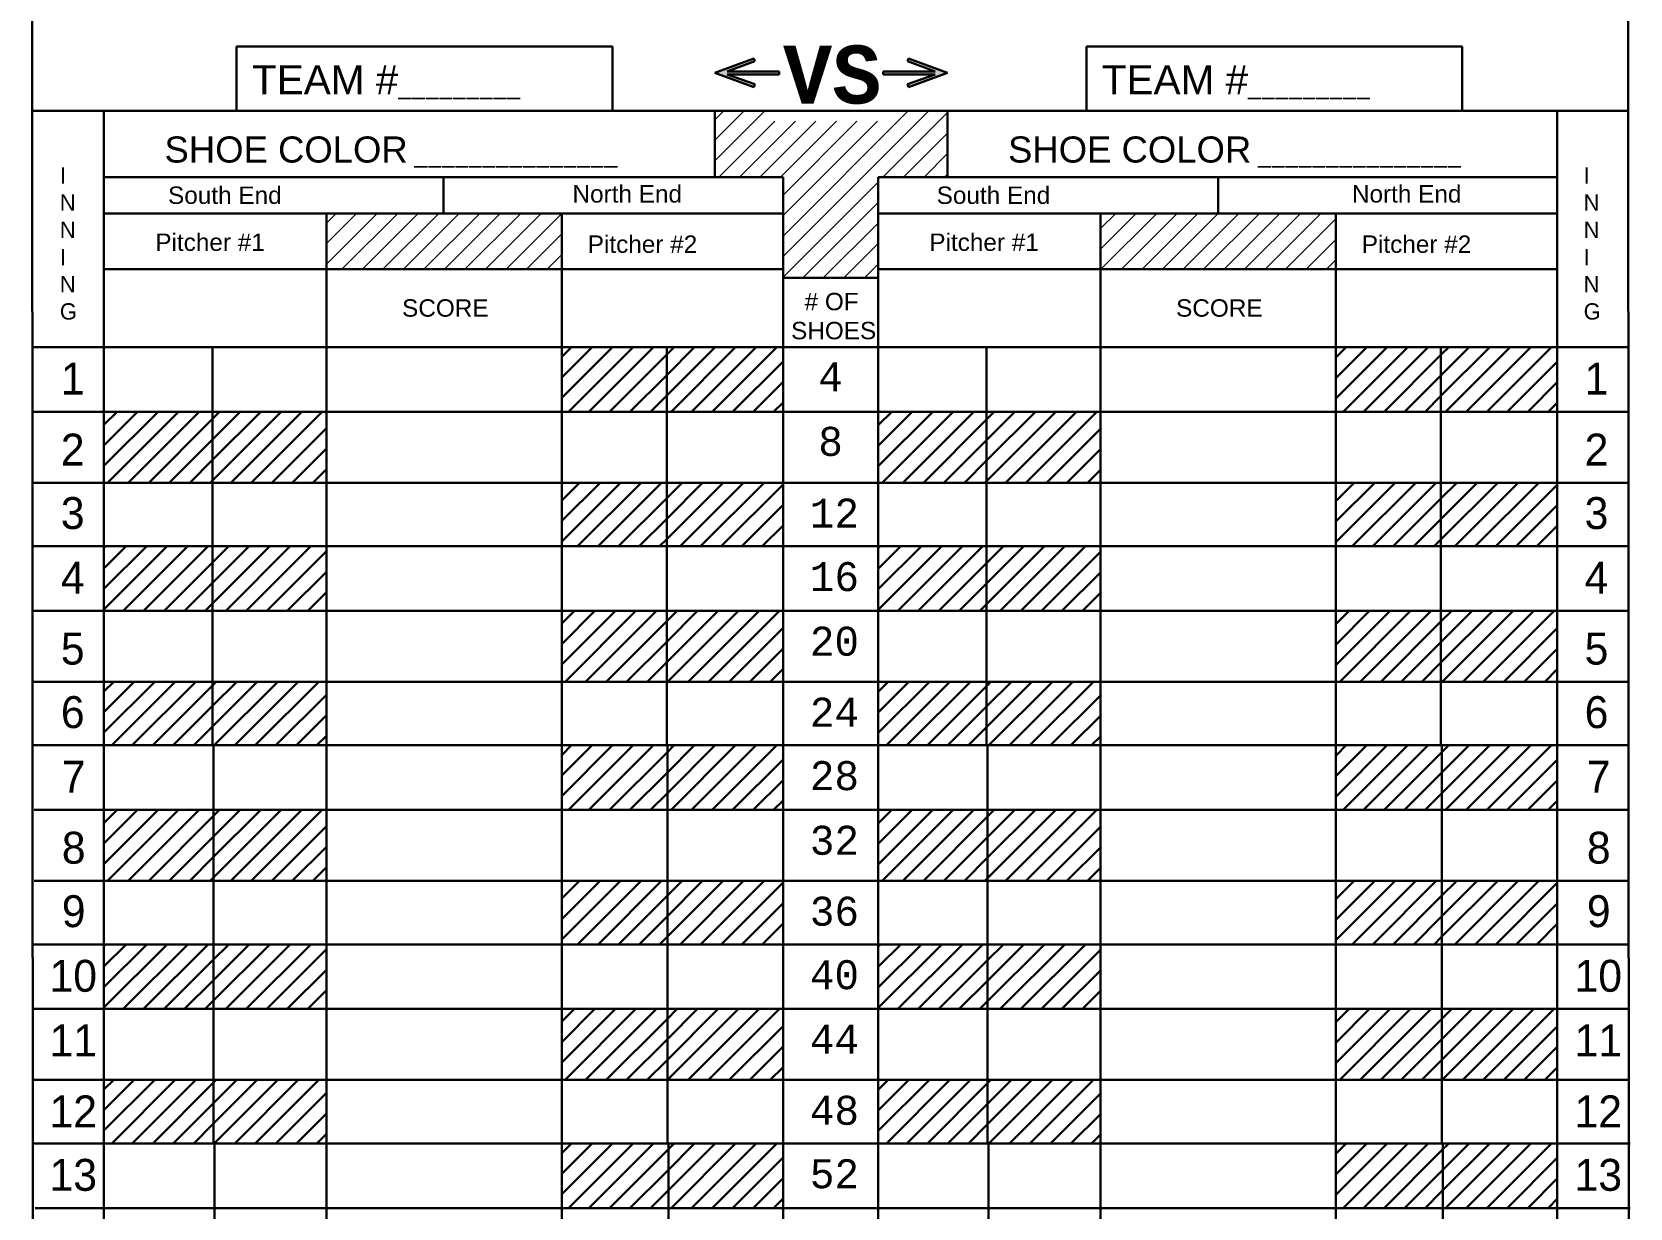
# Model space of a CAD drawing. Header units: inches. Extents: x -9 to 65.4, y -11.2 to 27.1.
# Drawn here: x 23.45 to 34.47, y 0.85 to 8.97 of the extents above; entities that cross this region are included whole.
import ezdxf

# ---------------------------------------------------------------- set-up
doc = ezdxf.new("R2010")
doc.units = ezdxf.units.IN
doc.header["$MEASUREMENT"] = 0
doc.layers.add('AM_0', color=7, linetype='Continuous', lineweight=30)
doc.layers.add('AM_8', color=1, linetype='Continuous', lineweight=15)
pattern_1 = [(45, (0, -2.8444), (-0.07071068, 0.07071068), [])]
pattern_2 = [(45, (4e-15, -5.58986), (-0.07071068, 0.07071068), [])]
pattern_3 = [(45, (-4e-15, -8.33531), (-0.07071068, 0.07071068), [])]
pattern_4 = [(45, (5.33987, -2.8444), (-0.07071068, 0.07071068), [])]
pattern_5 = [(45, (5.33987, -5.58986), (-0.07071068, 0.07071068), [])]
pattern_6 = [(45, (5.33987, -8.33531), (-0.07071068, 0.07071068), [])]

msp = doc.modelspace()

# ---------------------------------------------------------------- hatches: boundary and pattern name
at = {"layer": 'AM_0'}
h = msp.add_hatch(color=256, dxfattribs=at)
h.dxf.hatch_style = 1
h.paths.add_polyline_path([(28.60291, 8.69286), (28.24483, 8.69286), (28.43617, 8.7634), (28.42925, 8.78217), (28.15931, 8.68265), (28.42925, 8.58535), (28.43603, 8.60416), (28.24544, 8.67286), (28.60291, 8.67286)])
h = msp.add_hatch(color=256, dxfattribs=at)
h.dxf.hatch_style = 1
h.paths.add_polyline_path([(29.67778, 8.67286), (29.48719, 8.60416), (29.49398, 8.58535), (29.76392, 8.68265), (29.49398, 8.78217), (29.48706, 8.7634), (29.6784, 8.69286), (29.32031, 8.69286), (29.32031, 8.67286)])
h = msp.add_hatch(dxfattribs=at)
h.set_pattern_fill('_U', color=256, scale=0.1, angle=45, style=0, pattern_type=0)
h.set_pattern_definition(pattern_1)
h.paths.add_polyline_path([(27.82792, 6.79146), (27.10499, 6.79146), (27.10499, 6.34583), (27.82792, 6.34583)])
h = msp.add_hatch(dxfattribs=at)
h.set_pattern_fill('_U', color=256, scale=0.1, angle=45, style=0, pattern_type=0)
h.set_pattern_definition(pattern_1)
h.paths.add_polyline_path([(27.82792, 6.34583), (28.62986, 6.34583), (28.62986, 6.79146), (27.82792, 6.79146)])
h = msp.add_hatch(dxfattribs=at)
h.set_pattern_fill('_U', color=256, scale=0.1, angle=45, style=0, pattern_type=0)
h.set_pattern_definition(pattern_4)
h.paths.add_polyline_path([(33.16779, 6.79146), (32.44486, 6.79146), (32.44486, 6.34583), (33.16779, 6.34583)])
h = msp.add_hatch(dxfattribs=at)
h.set_pattern_fill('_U', color=256, scale=0.1, angle=45, style=0, pattern_type=0)
h.set_pattern_definition(pattern_4)
h.paths.add_polyline_path([(33.16779, 6.34583), (33.96973, 6.34583), (33.96973, 6.79146), (33.16779, 6.79146)])
h = msp.add_hatch(dxfattribs=at)
h.set_pattern_fill('_U', color=256, scale=0.1, angle=45, style=0, pattern_type=0)
h.set_pattern_definition(pattern_1)
h.paths.add_polyline_path([(24.69795, 6.34583), (23.9492, 6.34583), (23.9492, 5.85662), (24.69795, 5.85662)])
h = msp.add_hatch(dxfattribs=at)
h.set_pattern_fill('_U', color=256, scale=0.1, angle=45, style=0, pattern_type=0)
h.set_pattern_definition(pattern_1)
h.paths.add_polyline_path([(25.48263, 5.85662), (25.48263, 6.34583), (24.69795, 6.34583), (24.69795, 5.85662)])
h = msp.add_hatch(dxfattribs=at)
h.set_pattern_fill('_U', color=256, scale=0.1, angle=45, style=0, pattern_type=0)
h.set_pattern_definition(pattern_4)
h.paths.add_polyline_path([(30.03783, 6.34583), (29.28907, 6.34583), (29.28907, 5.85662), (30.03783, 5.85662)])
h = msp.add_hatch(dxfattribs=at)
h.set_pattern_fill('_U', color=256, scale=0.1, angle=45, style=0, pattern_type=0)
h.set_pattern_definition(pattern_4)
h.paths.add_polyline_path([(30.8225, 5.85662), (30.8225, 6.34583), (30.03783, 6.34583), (30.03783, 5.85662)])
h = msp.add_hatch(dxfattribs=at)
h.set_pattern_fill('_U', color=256, scale=0.1, angle=45, style=0, pattern_type=0)
h.set_pattern_definition(pattern_1)
h.paths.add_polyline_path([(27.10499, 5.41873), (27.82792, 5.41873), (27.82792, 5.85662), (27.10499, 5.85662)])
h = msp.add_hatch(dxfattribs=at)
h.set_pattern_fill('_U', color=256, scale=0.1, angle=45, style=0, pattern_type=0)
h.set_pattern_definition(pattern_1)
h.paths.add_polyline_path([(28.62986, 5.85662), (27.82792, 5.85662), (27.82792, 5.41873), (28.62986, 5.41873)])
h = msp.add_hatch(dxfattribs=at)
h.set_pattern_fill('_U', color=256, scale=0.1, angle=45, style=0, pattern_type=0)
h.set_pattern_definition(pattern_4)
h.paths.add_polyline_path([(32.44486, 5.41873), (33.16779, 5.41873), (33.16779, 5.85662), (32.44486, 5.85662)])
h = msp.add_hatch(dxfattribs=at)
h.set_pattern_fill('_U', color=256, scale=0.1, angle=45, style=0, pattern_type=0)
h.set_pattern_definition(pattern_4)
h.paths.add_polyline_path([(33.96973, 5.85662), (33.16779, 5.85662), (33.16779, 5.41873), (33.96973, 5.41873)])
h = msp.add_hatch(dxfattribs=at)
h.set_pattern_fill('_U', color=256, scale=0.1, angle=45, style=0, pattern_type=0)
h.set_pattern_definition(pattern_1)
h.paths.add_polyline_path([(23.9492, 4.97311), (24.69795, 4.97311), (24.69795, 5.41873), (23.9492, 5.41873)])
h = msp.add_hatch(dxfattribs=at)
h.set_pattern_fill('_U', color=256, scale=0.1, angle=45, style=0, pattern_type=0)
h.set_pattern_definition(pattern_1)
h.paths.add_polyline_path([(24.69795, 4.97311), (25.48263, 4.97311), (25.48263, 5.41873), (24.69795, 5.41873)])
h = msp.add_hatch(dxfattribs=at)
h.set_pattern_fill('_U', color=256, scale=0.1, angle=45, style=0, pattern_type=0)
h.set_pattern_definition(pattern_4)
h.paths.add_polyline_path([(29.28907, 4.97311), (30.03783, 4.97311), (30.03783, 5.41873), (29.28907, 5.41873)])
h = msp.add_hatch(dxfattribs=at)
h.set_pattern_fill('_U', color=256, scale=0.1, angle=45, style=0, pattern_type=0)
h.set_pattern_definition(pattern_4)
h.paths.add_polyline_path([(30.03783, 4.97311), (30.8225, 4.97311), (30.8225, 5.41873), (30.03783, 5.41873)])
h = msp.add_hatch(dxfattribs=at)
h.set_pattern_fill('_U', color=256, scale=0.1, angle=45, style=0, pattern_type=0)
h.set_pattern_definition(pattern_1)
h.paths.add_polyline_path([(27.10499, 4.48389), (27.82792, 4.48389), (27.82792, 4.97311), (27.10499, 4.97311)])
h = msp.add_hatch(dxfattribs=at)
h.set_pattern_fill('_U', color=256, scale=0.1, angle=45, style=0, pattern_type=0)
h.set_pattern_definition(pattern_1)
h.paths.add_polyline_path([(27.82792, 4.48389), (28.62986, 4.48389), (28.62986, 4.97311), (27.82792, 4.97311)])
h = msp.add_hatch(dxfattribs=at)
h.set_pattern_fill('_U', color=256, scale=0.1, angle=45, style=0, pattern_type=0)
h.set_pattern_definition(pattern_4)
h.paths.add_polyline_path([(32.44486, 4.48389), (33.16779, 4.48389), (33.16779, 4.97311), (32.44486, 4.97311)])
h = msp.add_hatch(dxfattribs=at)
h.set_pattern_fill('_U', color=256, scale=0.1, angle=45, style=0, pattern_type=0)
h.set_pattern_definition(pattern_4)
h.paths.add_polyline_path([(33.16779, 4.48389), (33.96973, 4.48389), (33.96973, 4.97311), (33.16779, 4.97311)])
h = msp.add_hatch(dxfattribs=at)
h.set_pattern_fill('_U', color=256, scale=0.1, angle=45, style=0, pattern_type=0)
h.set_pattern_definition(pattern_1)
h.paths.add_polyline_path([(24.69795, 4.48389), (23.9492, 4.48389), (23.9492, 4.046), (24.69795, 4.046)])
h = msp.add_hatch(dxfattribs=at)
h.set_pattern_fill('_U', color=256, scale=0.1, angle=45, style=0, pattern_type=0)
h.set_pattern_definition(pattern_1)
h.paths.add_polyline_path([(25.48263, 4.48389), (24.69795, 4.48389), (24.69795, 4.046), (24.7048, 4.046), (25.48263, 4.046)])
h = msp.add_hatch(dxfattribs=at)
h.set_pattern_fill('_U', color=256, scale=0.1, angle=45, style=0, pattern_type=0)
h.set_pattern_definition(pattern_4)
h.paths.add_polyline_path([(30.03783, 4.48389), (29.28907, 4.48389), (29.28907, 4.046), (30.03783, 4.046)])
h = msp.add_hatch(dxfattribs=at)
h.set_pattern_fill('_U', color=256, scale=0.1, angle=45, style=0, pattern_type=0)
h.set_pattern_definition(pattern_4)
h.paths.add_polyline_path([(30.8225, 4.48389), (30.03783, 4.48389), (30.03783, 4.046), (30.04467, 4.046), (30.8225, 4.046)])
h = msp.add_hatch(dxfattribs=at)
h.set_pattern_fill('_U', color=256, scale=0.1, angle=45, style=0, pattern_type=0)
h.set_pattern_definition(pattern_2)
h.paths.add_polyline_path([(27.82792, 4.046), (27.10499, 4.046), (27.10499, 3.60038), (27.82792, 3.60038)])
h = msp.add_hatch(dxfattribs=at)
h.set_pattern_fill('_U', color=256, scale=0.1, angle=45, style=0, pattern_type=0)
h.set_pattern_definition(pattern_2)
h.paths.add_polyline_path([(27.82792, 3.60038), (28.62986, 3.60038), (28.62986, 4.046), (27.82792, 4.046)])
h = msp.add_hatch(dxfattribs=at)
h.set_pattern_fill('_U', color=256, scale=0.1, angle=45, style=0, pattern_type=0)
h.set_pattern_definition(pattern_5)
h.paths.add_polyline_path([(33.16779, 4.046), (32.44486, 4.046), (32.44486, 3.60038), (33.16779, 3.60038)])
h = msp.add_hatch(dxfattribs=at)
h.set_pattern_fill('_U', color=256, scale=0.1, angle=45, style=0, pattern_type=0)
h.set_pattern_definition(pattern_5)
h.paths.add_polyline_path([(33.16779, 3.60038), (33.96973, 3.60038), (33.96973, 4.046), (33.16779, 4.046)])
h = msp.add_hatch(dxfattribs=at)
h.set_pattern_fill('_U', color=256, scale=0.1, angle=45, style=0, pattern_type=0)
h.set_pattern_definition(pattern_2)
h.paths.add_polyline_path([(24.69795, 3.60038), (23.9492, 3.60038), (23.9492, 3.11117), (24.69795, 3.11117)])
h = msp.add_hatch(dxfattribs=at)
h.set_pattern_fill('_U', color=256, scale=0.1, angle=45, style=0, pattern_type=0)
h.set_pattern_definition(pattern_2)
h.paths.add_polyline_path([(25.48263, 3.11117), (25.48263, 3.60038), (24.69795, 3.60038), (24.69795, 3.11117)])
h = msp.add_hatch(dxfattribs=at)
h.set_pattern_fill('_U', color=256, scale=0.1, angle=45, style=0, pattern_type=0)
h.set_pattern_definition(pattern_5)
h.paths.add_polyline_path([(30.03783, 3.60038), (29.28907, 3.60038), (29.28907, 3.11117), (30.03783, 3.11117)])
h = msp.add_hatch(dxfattribs=at)
h.set_pattern_fill('_U', color=256, scale=0.1, angle=45, style=0, pattern_type=0)
h.set_pattern_definition(pattern_5)
h.paths.add_polyline_path([(30.8225, 3.11117), (30.8225, 3.60038), (30.03783, 3.60038), (30.03783, 3.11117)])
h = msp.add_hatch(dxfattribs=at)
h.set_pattern_fill('_U', color=256, scale=0.1, angle=45, style=0, pattern_type=0)
h.set_pattern_definition(pattern_2)
h.paths.add_polyline_path([(27.10499, 2.67328), (27.82792, 2.67328), (27.82792, 3.11117), (27.10499, 3.11117)])
h = msp.add_hatch(dxfattribs=at)
h.set_pattern_fill('_U', color=256, scale=0.1, angle=45, style=0, pattern_type=0)
h.set_pattern_definition(pattern_2)
h.paths.add_polyline_path([(28.62986, 3.11117), (27.82792, 3.11117), (27.82792, 2.67328), (28.62986, 2.67328)])
h = msp.add_hatch(dxfattribs=at)
h.set_pattern_fill('_U', color=256, scale=0.1, angle=45, style=0, pattern_type=0)
h.set_pattern_definition(pattern_5)
h.paths.add_polyline_path([(32.44486, 2.67328), (33.16779, 2.67328), (33.16779, 3.11117), (32.44486, 3.11117)])
h = msp.add_hatch(dxfattribs=at)
h.set_pattern_fill('_U', color=256, scale=0.1, angle=45, style=0, pattern_type=0)
h.set_pattern_definition(pattern_5)
h.paths.add_polyline_path([(33.96973, 3.11117), (33.16779, 3.11117), (33.16779, 2.67328), (33.96973, 2.67328)])
h = msp.add_hatch(dxfattribs=at)
h.set_pattern_fill('_U', color=256, scale=0.1, angle=45, style=0, pattern_type=0)
h.set_pattern_definition(pattern_2)
h.paths.add_polyline_path([(23.9492, 2.22765), (24.69795, 2.22765), (24.69795, 2.67328), (23.9492, 2.67328)])
h = msp.add_hatch(dxfattribs=at)
h.set_pattern_fill('_U', color=256, scale=0.1, angle=45, style=0, pattern_type=0)
h.set_pattern_definition(pattern_2)
h.paths.add_polyline_path([(24.69795, 2.22765), (25.48263, 2.22765), (25.48263, 2.67328), (24.69795, 2.67328)])
h = msp.add_hatch(dxfattribs=at)
h.set_pattern_fill('_U', color=256, scale=0.1, angle=45, style=0, pattern_type=0)
h.set_pattern_definition(pattern_5)
h.paths.add_polyline_path([(29.28907, 2.22765), (30.03783, 2.22765), (30.03783, 2.67328), (29.28907, 2.67328)])
h = msp.add_hatch(dxfattribs=at)
h.set_pattern_fill('_U', color=256, scale=0.1, angle=45, style=0, pattern_type=0)
h.set_pattern_definition(pattern_5)
h.paths.add_polyline_path([(30.03783, 2.22765), (30.8225, 2.22765), (30.8225, 2.67328), (30.03783, 2.67328)])
h = msp.add_hatch(dxfattribs=at)
h.set_pattern_fill('_U', color=256, scale=0.1, angle=45, style=0, pattern_type=0)
h.set_pattern_definition(pattern_2)
h.paths.add_polyline_path([(27.10499, 1.73844), (27.82792, 1.73844), (27.82792, 2.22765), (27.10499, 2.22765)])
h = msp.add_hatch(dxfattribs=at)
h.set_pattern_fill('_U', color=256, scale=0.1, angle=45, style=0, pattern_type=0)
h.set_pattern_definition(pattern_2)
h.paths.add_polyline_path([(27.82792, 1.73844), (28.62986, 1.73844), (28.62986, 2.22765), (27.82792, 2.22765)])
h = msp.add_hatch(dxfattribs=at)
h.set_pattern_fill('_U', color=256, scale=0.1, angle=45, style=0, pattern_type=0)
h.set_pattern_definition(pattern_5)
h.paths.add_polyline_path([(32.44486, 1.73844), (33.16779, 1.73844), (33.16779, 2.22765), (32.44486, 2.22765)])
h = msp.add_hatch(dxfattribs=at)
h.set_pattern_fill('_U', color=256, scale=0.1, angle=45, style=0, pattern_type=0)
h.set_pattern_definition(pattern_5)
h.paths.add_polyline_path([(33.16779, 1.73844), (33.96973, 1.73844), (33.96973, 2.22765), (33.16779, 2.22765)])
h = msp.add_hatch(dxfattribs=at)
h.set_pattern_fill('_U', color=256, scale=0.1, angle=45, style=0, pattern_type=0)
h.set_pattern_definition(pattern_2)
h.paths.add_polyline_path([(24.69795, 1.73844), (23.9492, 1.73844), (23.9492, 1.30055), (24.69795, 1.30055)])
h = msp.add_hatch(dxfattribs=at)
h.set_pattern_fill('_U', color=256, scale=0.1, angle=45, style=0, pattern_type=0)
h.set_pattern_definition(pattern_2)
h.paths.add_polyline_path([(25.48263, 1.73844), (24.69795, 1.73844), (24.69795, 1.30055), (24.7048, 1.30055), (25.48263, 1.30055)])
h = msp.add_hatch(dxfattribs=at)
h.set_pattern_fill('_U', color=256, scale=0.1, angle=45, style=0, pattern_type=0)
h.set_pattern_definition(pattern_5)
h.paths.add_polyline_path([(30.03783, 1.73844), (29.28907, 1.73844), (29.28907, 1.30055), (30.03783, 1.30055)])
h = msp.add_hatch(dxfattribs=at)
h.set_pattern_fill('_U', color=256, scale=0.1, angle=45, style=0, pattern_type=0)
h.set_pattern_definition(pattern_5)
h.paths.add_polyline_path([(30.8225, 1.73844), (30.03783, 1.73844), (30.03783, 1.30055), (30.04467, 1.30055), (30.8225, 1.30055)])
h = msp.add_hatch(dxfattribs=at)
h.set_pattern_fill('_U', color=256, scale=0.1, angle=45, style=0, pattern_type=0)
h.set_pattern_definition(pattern_3)
h.paths.add_polyline_path([(27.82792, 1.30055), (27.10499, 1.30055), (27.10499, 0.85493), (27.82792, 0.85493)])
h = msp.add_hatch(dxfattribs=at)
h.set_pattern_fill('_U', color=256, scale=0.1, angle=45, style=0, pattern_type=0)
h.set_pattern_definition(pattern_3)
h.paths.add_polyline_path([(27.82792, 0.85493), (28.62986, 0.85493), (28.62986, 1.30055), (27.82792, 1.30055)])
h = msp.add_hatch(dxfattribs=at)
h.set_pattern_fill('_U', color=256, scale=0.1, angle=45, style=0, pattern_type=0)
h.set_pattern_definition(pattern_6)
h.paths.add_polyline_path([(33.16779, 1.30055), (32.44486, 1.30055), (32.44486, 0.85493), (33.16779, 0.85493)])
h = msp.add_hatch(dxfattribs=at)
h.set_pattern_fill('_U', color=256, scale=0.1, angle=45, style=0, pattern_type=0)
h.set_pattern_definition(pattern_6)
h.paths.add_polyline_path([(33.16779, 0.85493), (33.96973, 0.85493), (33.96973, 1.30055), (33.16779, 1.30055)])
at = {"layer": 'AM_8'}
h = msp.add_hatch(dxfattribs=at)
h.set_pattern_fill('_U', color=256, scale=0.1, angle=45, style=0, pattern_type=0)
h.set_pattern_definition([(45, (0, 0), (-0.07071068, 0.07071068), [])])
h.paths.add_polyline_path([(29.2848, 7.96437), (29.2848, 7.27024), (28.62986, 7.27024), (28.62986, 7.96437), (28.15931, 7.96437), (28.15931, 8.42198), (28.52986, 8.42198), (28.52986, 8.35049), (29.38321, 8.35049), (29.38321, 8.42198), (29.76392, 8.42198), (29.76392, 7.96437)])
h = msp.add_hatch(dxfattribs=at)
h.set_pattern_fill('_U', color=256, scale=0.1, angle=45, style=0, pattern_type=0)
h.set_pattern_definition(pattern_1)
h.paths.add_polyline_path([(27.10499, 7.32984), (27.10499, 7.71437), (25.48263, 7.71437), (25.48263, 7.32984), (26.58888, 7.32984)])
h = msp.add_hatch(dxfattribs=at)
h.set_pattern_fill('_U', color=256, scale=0.1, angle=45, style=0, pattern_type=0)
h.set_pattern_definition(pattern_1)
h.paths.add_polyline_path([(32.44058, 7.71437), (30.81822, 7.71437), (30.81822, 7.32984), (32.44058, 7.32984)])

# ---------------------------------------------------------------- linework, layer by layer
at = {"layer": 'AM_0'}
for p, q in [((24.86341, 8.42198), (24.86341, 8.8659)), ((24.86341, 8.8659), (27.45429, 8.8659)), ((27.45429, 8.8659), (27.45429, 8.42198)), ((30.72117, 8.42198), (30.72117, 8.8659)), ((30.72117, 8.8659), (33.31205, 8.8659)), ((33.31205, 8.8659), (33.31205, 8.42198)), ((28.15931, 8.68265), (28.42925, 8.78217)), ((28.24483, 8.69286), (28.43617, 8.7634)), ((28.42925, 8.78217), (28.43617, 8.7634)), ((29.49398, 8.78217), (29.48706, 8.7634)), ((29.6784, 8.69286), (29.48706, 8.7634)), ((29.76392, 8.68265), (29.49398, 8.78217)), ((28.15931, 8.68265), (28.42925, 8.58535)), ((28.24483, 8.69286), (28.60291, 8.69286)), ((28.24544, 8.67286), (28.43603, 8.60416)), ((28.24544, 8.67286), (28.60291, 8.67286)), ((28.43603, 8.60416), (28.42925, 8.58535)), ((28.60291, 8.69286), (28.60291, 8.67286)), ((29.6784, 8.69286), (29.32031, 8.69286)), ((29.32031, 8.69286), (29.32031, 8.67286)), ((29.67778, 8.67286), (29.32031, 8.67286)), ((29.67778, 8.67286), (29.48719, 8.60416)), ((29.48719, 8.60416), (29.49398, 8.58535)), ((29.76392, 8.68265), (29.49398, 8.58535)), ((23.46161, 8.42198), (29.2848, 8.42198)), ((23.9492, 8.42198), (23.9492, -2.81763)), ((28.15931, 8.42198), (28.15931, 7.96437)), ((29.2848, 8.42198), (34.45396, 8.42198)), ((29.76392, 8.42198), (29.76392, 7.96437)), ((33.96546, 8.42198), (33.96546, -2.81763)), ((23.9492, 7.96437), (28.62986, 7.96437)), ((26.28953, 7.71437), (26.28953, 7.96437)), ((28.62986, 7.96437), (28.62986, -2.81763)), ((29.2848, 7.96437), (29.2848, 5.41873)), ((29.2848, 7.96437), (33.974, 7.96437)), ((29.2848, 7.96437), (29.2848, -2.81763)), ((31.6294, 7.71437), (31.6294, 7.96437)), ((23.9492, 7.71437), (28.62986, 7.71437)), ((25.48263, 7.71437), (25.48263, -2.81763)), ((27.10499, 7.71437), (27.10499, -2.81763)), ((29.2848, 7.71437), (33.974, 7.71437)), ((30.81822, 7.71437), (30.81822, -2.81763)), ((32.44058, 7.71437), (32.44058, -2.81763)), ((23.9492, 7.32984), (28.62986, 7.32984)), ((29.2848, 7.32984), (33.974, 7.32984)), ((28.62986, 7.27024), (29.2848, 7.27024)), ((23.45477, 6.79146), (29.2848, 6.79146)), ((24.69795, 6.79146), (24.69795, 5.41873)), ((27.82792, 6.79146), (27.82792, 5.41873)), ((29.28907, 6.79146), (34.45477, 6.79146)), ((30.03355, 6.79146), (30.03355, 5.41873)), ((33.16352, 6.79146), (33.16352, 5.41873)), ((23.46161, 6.34583), (29.2848, 6.34583)), ((29.2848, 6.34583), (34.45499, 6.34583)), ((23.46161, 5.85662), (29.2848, 5.85662)), ((29.2848, 5.85662), (34.45524, 5.85662)), ((23.45477, 5.41873), (29.2848, 5.41873)), ((23.46161, 5.41873), (34.45545, 5.41873)), ((24.69795, 5.41873), (24.69795, 4.046)), ((27.82792, 5.41873), (27.82792, 4.046)), ((29.28907, 5.41873), (34.45477, 5.41873)), ((30.03355, 5.41873), (30.03355, 4.046)), ((33.16352, 5.41873), (33.16352, 4.046)), ((23.46161, 4.97311), (29.2848, 4.97311)), ((29.2848, 4.97311), (34.45499, 4.97311)), ((23.46161, 4.48389), (29.2848, 4.48389)), ((29.2848, 4.48389), (34.45524, 4.48389)), ((23.46161, 4.046), (34.45545, 4.046)), ((23.46161, 4.046), (29.29164, 4.046)), ((24.7048, 4.046), (24.7048, 2.67328)), ((27.83476, 4.046), (27.83476, 2.67328)), ((29.29591, 4.046), (34.46161, 4.046)), ((30.04039, 4.046), (30.04039, 2.67328)), ((33.17036, 4.046), (33.17036, 2.67328)), ((23.46845, 3.60038), (29.29164, 3.60038)), ((29.29164, 3.60038), (34.46183, 3.60038)), ((23.46845, 3.11117), (29.29164, 3.11117)), ((29.29164, 3.11117), (34.46208, 3.11117)), ((23.46161, 2.67328), (29.29164, 2.67328)), ((23.46845, 2.67328), (34.46229, 2.67328)), ((24.7048, 2.67328), (24.7048, 1.30055)), ((27.83476, 2.67328), (27.83476, 1.30055)), ((29.29591, 2.67328), (34.46161, 2.67328)), ((30.04039, 2.67328), (30.04039, 1.30055)), ((33.17036, 2.67328), (33.17036, 1.30055)), ((23.46845, 2.22765), (29.29164, 2.22765)), ((29.29164, 2.22765), (34.46183, 2.22765)), ((23.46845, 1.73844), (29.29164, 1.73844)), ((29.29164, 1.73844), (34.46208, 1.73844)), ((23.46845, 1.30055), (34.46229, 1.30055)), ((23.46845, 1.30055), (29.29848, 1.30055)), ((24.71164, 1.30055), (24.71164, -0.07218)), ((27.8416, 1.30055), (27.8416, -0.07218)), ((29.30275, 1.30055), (34.46845, 1.30055)), ((30.04723, 1.30055), (30.04723, -0.07218)), ((33.1772, 1.30055), (33.1772, -0.07218)), ((23.47529, 0.85493), (29.29848, 0.85493)), ((29.29848, 0.85493), (34.46867, 0.85493))]:
    msp.add_line(p, q, dxfattribs=at)
msp.add_lwpolyline([(23.46161, -4.10387), (34.46161, -4.10387), (34.45273, 13.72374), (23.45273, 13.72374)], close=True, dxfattribs=at)

# ---------------------------------------------------------------- texts
at = {"layer": 'AM_0', "insert": (28.62986, 8.87188), "char_height": 0.4, "attachment_point": 1}
msp.add_mtext_dynamic_manual_height_columns('{\\fMonospac821 BT|b1|i0|c0|p49;VS}', width=1.5144654, gutter_width=1, heights=[0], dxfattribs=at)
at = {"layer": 'AM_0', "attachment_point": 1}
for s, insert, char_height, width in [('{\\fArial|b0|i0|c0|p34;\\H1.6667x;TEAM #\\H0.6x;_________ }', (24.96933, 8.73618), 0.12, 1.9254569), ('{\\fArial|b0|i0|c0|p34;\\H1.6667x;TEAM #\\H0.6x;_________ }', (30.82709, 8.73618), 0.12, 1.9254569), ('{\\fArial|b0|i0|c0|p34;\\H1.5x;SHOE COLOR\\H0.66667x; _______________}', (24.36639, 8.24467), 0.12, 3.3050914), ('{\\fArial|b0|i0|c0|p34;\\H1.5x;SHOE COLOR\\H0.66667x; _______________}', (30.1811, 8.24467), 0.12, 3.3050914), ('I\\PN\\PN\\PI\\PN\\PG', (23.64525, 8.03215), 0.1125, 0.2287), ('I\\PN\\PN\\PI\\PN\\PG', (34.14909, 8.03215), 0.1125, 0.2287), ('{\\fArial|b0|i0|c0|p34;South End}', (24.3908, 7.8995), 0.12, 1.3139048), ('{\\fArial|b0|i0|c0|p34;North End}', (27.17882, 7.90903), 0.12, 1.3139048), ('{\\fArial|b0|i0|c0|p34;South End}', (29.68909, 7.8995), 0.12, 1.3139048), ('{\\fArial|b0|i0|c0|p34;North End}', (32.55172, 7.90903), 0.12, 1.3139048), ('{\\fArial|b0|i0|c0|p34;Pitcher #1}', (24.30293, 7.57541), 0.12, 1.3139048), ('{\\fArial|b0|i0|c0|p34;Pitcher #2}', (27.28392, 7.56206), 0.12, 1.3139048), ('{\\fArial|b0|i0|c0|p34;Pitcher #1}', (29.63852, 7.57541), 0.12, 1.3139048), ('{\\fArial|b0|i0|c0|p34;Pitcher #2}', (32.61951, 7.56206), 0.12, 1.3139048), ('{\\fArial|b0|i0|c0|p34;  # OF\\PSHOES}', (28.68557, 7.16614), 0.12, 1.3139048), ('{\\fArial|b0|i0|c0|p34;SCORE}', (26.00409, 7.12184), 0.12, 1.3139048), ('{\\fArial|b0|i0|c0|p34;SCORE}', (31.33969, 7.12184), 0.12, 1.3139048), ('1', (23.6519, 6.68472), 0.22, 0.48114), ('{\\fMonospac821 BT|b0|i0|c0|p49;4}', (28.87313, 6.68756), 0.2, 0.5475591), ('1', (34.15575, 6.68472), 0.22, 0.48114), ('2', (23.6519, 6.1955), 0.22, 0.48114), ('{\\fMonospac821 BT|b0|i0|c0|p49;8}', (28.87313, 6.24194), 0.2, 0.5475591), ('2', (34.15575, 6.1955), 0.22, 0.48114), ('3', (23.6519, 5.75761), 0.22, 0.48114), ('{\\fMonospac821 BT|b0|i0|c0|p49;12}', (28.81486, 5.74743), 0.2, 0.5475591), ('3', (34.15575, 5.75761), 0.22, 0.48114), ('4', (23.6519, 5.31199), 0.22, 0.48114), ('{\\fMonospac821 BT|b0|i0|c0|p49;16}', (28.81486, 5.30954), 0.2, 0.5475591), ('4', (34.15575, 5.31199), 0.22, 0.48114), ('{\\fMonospac821 BT|b0|i0|c0|p49;20}', (28.81486, 4.86392), 0.2, 0.5475591), ('5', (23.6519, 4.82278), 0.22, 0.48114), ('5', (34.15575, 4.82278), 0.22, 0.48114), ('6', (23.6519, 4.38489), 0.22, 0.48114), ('{\\fMonospac821 BT|b0|i0|c0|p49;24}', (28.81486, 4.37471), 0.2, 0.5475591), ('6', (34.15575, 4.38489), 0.22, 0.48114), ('7', (23.65874, 3.93926), 0.22, 0.48114), ('{\\fMonospac821 BT|b0|i0|c0|p49;28}', (28.81486, 3.93682), 0.2, 0.5475591), ('7', (34.17115, 3.93926), 0.22, 0.48114), ('8', (23.65874, 3.45005), 0.22, 0.48114), ('{\\fMonospac821 BT|b0|i0|c0|p49;32}', (28.81486, 3.49119), 0.2, 0.5475591), ('8', (34.17115, 3.45005), 0.22, 0.48114), ('9', (23.65874, 3.01216), 0.22, 0.48114), ('{\\fMonospac821 BT|b0|i0|c0|p49;36}', (28.81486, 3.00198), 0.2, 0.5475591), ('9', (34.17115, 3.01216), 0.22, 0.48114), ('10', (23.57379, 2.56654), 0.22, 0.48114), ('{\\fMonospac821 BT|b0|i0|c0|p49;40}', (28.81486, 2.56409), 0.2, 0.5475591), ('10', (34.0862, 2.56654), 0.22, 0.48114), ('11', (23.57379, 2.12091), 0.22, 0.48114), ('{\\fMonospac821 BT|b0|i0|c0|p49;44}', (28.81486, 2.11847), 0.2, 0.5475591), ('11', (34.0862, 2.12091), 0.22, 0.48114), ('12', (23.57379, 1.6317), 0.22, 0.48114), ('{\\fMonospac821 BT|b0|i0|c0|p49;48}', (28.81486, 1.62925), 0.2, 0.5475591), ('12', (34.0862, 1.6317), 0.22, 0.48114), ('13', (23.57379, 1.19381), 0.22, 0.48114), ('{\\fMonospac821 BT|b0|i0|c0|p49;52}', (28.81486, 1.19136), 0.2, 0.5475591), ('13', (34.0862, 1.19381), 0.22, 0.48114)]:
    msp.add_mtext(s, dxfattribs=dict(at, insert=insert, char_height=char_height, width=width))

doc.saveas('drawing.dxf')
